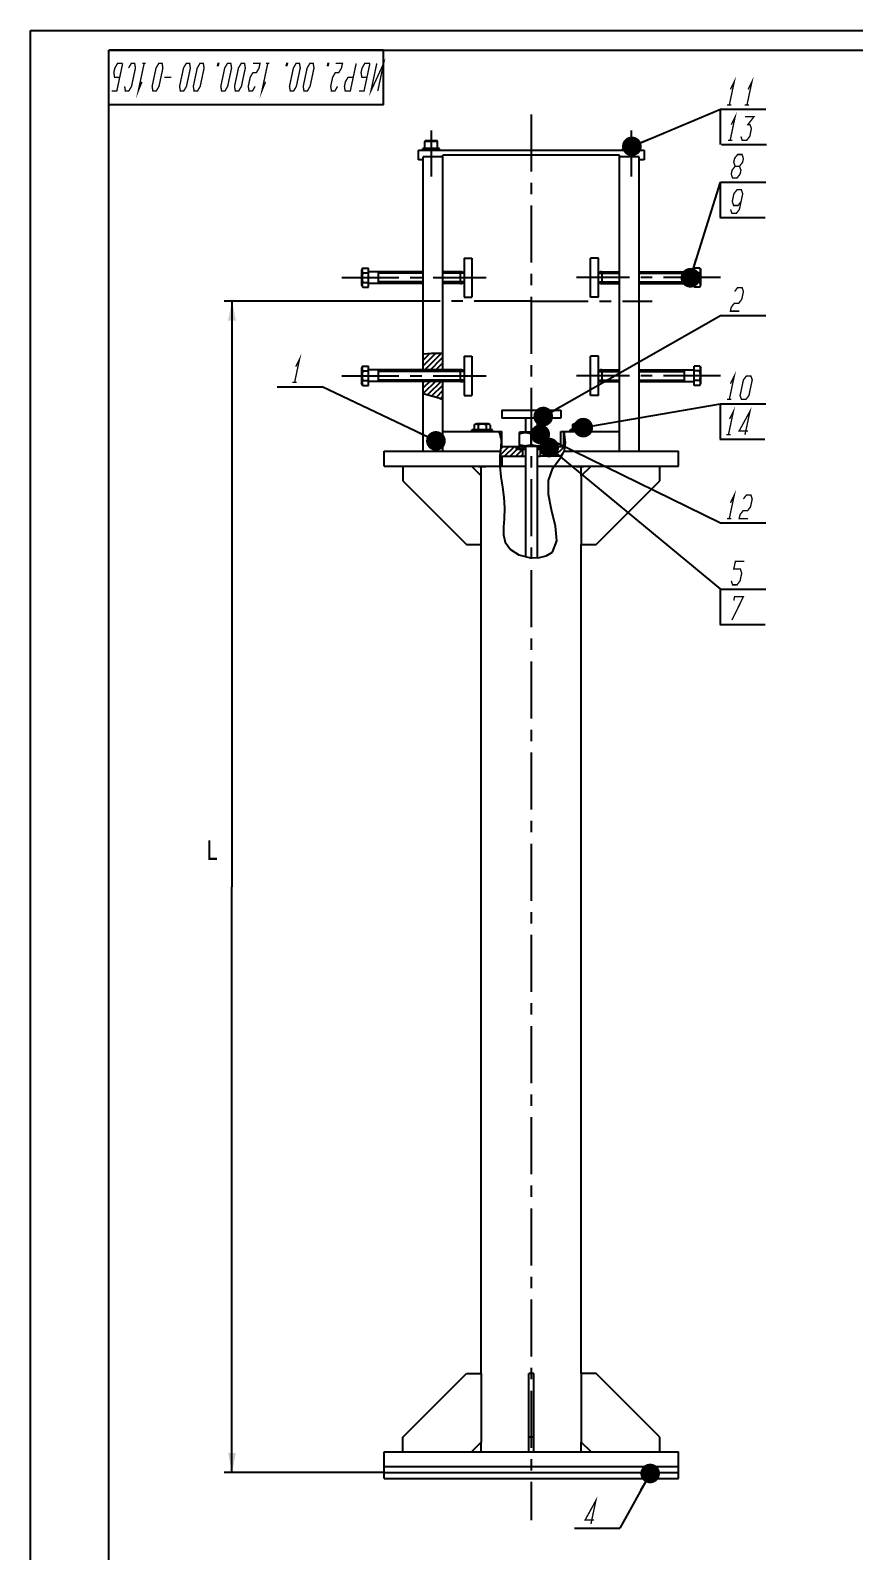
# Model space of a CAD drawing. Header units: millimetres. Extents: x 0 to 420, y 0 to 594.
# Drawn here: x 0 to 210, y 206.4 to 594 of the extents above; entities that cross this region are included whole.
import ezdxf

# ---------------------------------------------------------------- set-up
doc = ezdxf.new("R2010")
doc.units = ezdxf.units.MM
doc.header["$LTSCALE"] = 38.72
doc.linetypes.add('CENTER', pattern=[0.6, 0.375, -0.075, 0.075, -0.075])
doc.layers.get('0').update_dxf_attribs({"linetype": 'CONTINUOUS'})
for name, color, linetype in [('ALL_AXIS', 7, 'CONTINUOUS'), ('ALL_CHAMFER', 7, 'CONTINUOUS'), ('ALL_DIMENSIONS', 7, 'CONTINUOUS')]:
    doc.layers.add(name, color=color, linetype=linetype)
doc.styles.get("Standard").update_dxf_attribs({"font": 'txt', "width": 0.75})
doc.dimstyles.new('DIMSTYLE_2', dxfattribs={"dimtxt": 4, "dimasz": 5, "dimexe": 0.18, "dimexo": 0.0625, "dimgap": 0.09, "dimtad": 1, "dimdec": 5, "dimlfac": 4, "dimdsep": 46, "dimtxsty": 'Standard', "dimblk": '_FILLED', "dimblk1": '_FILLED', "dimblk2": '_FILLED', "dimcen": 0.09, "dimadec": 0, "dimazin": 0, "dimtp": 1.2, "dimtm": 1.2, "dimtfac": 1, "dimtdec": 5, "dimtofl": 0, "dimtmove": 0, "dimatfit": 3, "dimldrblk": '_FILLED', "dimfxl": 1, "dimtolj": 1, "dimarcsym": 0})
doc.dimstyles.get("Standard").update_dxf_attribs({"dimtxt": 4, "dimasz": 5, "dimexe": 0.18, "dimexo": 0.0625, "dimgap": 0.09, "dimtad": 1, "dimdec": 5, "dimdsep": 46, "dimtxsty": 'Standard', "dimblk": '_FILLED', "dimblk1": '_FILLED', "dimblk2": '_FILLED', "dimcen": 0.09, "dimadec": 0, "dimazin": 0, "dimtol": 1, "dimtp": 4e-05, "dimtm": 4e-05, "dimtfac": 1, "dimtdec": 5, "dimtofl": 0, "dimtmove": 0, "dimatfit": 3, "dimldrblk": '_FILLED', "dimfxl": 1, "dimtolj": 1, "dimarcsym": 0})

# ---------------------------------------------------------------- blocks, each defined once
blk = doc.blocks.new('_FILLED')
at = {"color": 0, "linetype": 'ByBlock'}
blk.add_solid([(0, 0), (-1, 0.2), (-1, -0.2)], dxfattribs=at)
blk = doc.blocks.new('*D4')
at = {"layer": 'ALL_DIMENSIONS', "color": 2, "linetype": 'Continuous'}
for p, q in [((97.52, 525), (49.36, 525)), ((51.36, 525), (51.36, 375.75)), ((51.36, 226.5), (51.36, 375.75)), ((90.11, 226.5), (49.36, 226.5))]:
    blk.add_line(p, q, dxfattribs=at)
at = {"layer": 'ALL_DIMENSIONS', "color": 2, "linetype": 'Continuous', "xscale": 5, "yscale": 5, "zscale": 5}
for p, rotation in [((51.36, 525), 90), ((51.36, 226.5), 270)]:
    blk.add_blockref('_FILLED', p, dxfattribs=dict(at, rotation=rotation))
blk = doc.blocks.new('LINIA2_BL0', base_point=(175.86, 569.4))
at = {"color": 2, "linetype": 'Continuous'}
blk.add_line((175.86, 564.9), (175.86, 573.9), dxfattribs=at)
blk = doc.blocks.new('LINIA2_BL1', base_point=(175.86, 494.36))
at = {"color": 2, "linetype": 'Continuous'}
blk.add_line((175.86, 489.86), (175.86, 498.86), dxfattribs=at)
blk = doc.blocks.new('LINIA2_BL2', base_point=(175.86, 550.79))
at = {"color": 2, "linetype": 'Continuous'}
blk.add_line((175.86, 546.29), (175.86, 555.29), dxfattribs=at)
blk = doc.blocks.new('LINIA2_BL3', base_point=(175.86, 447.13))
at = {"color": 2, "linetype": 'Continuous'}
blk.add_line((175.86, 442.63), (175.86, 451.63), dxfattribs=at)
blk = doc.blocks.new('BALLOON2001_BL4', base_point=(181.63, 472.07))
at = {"color": 2, "linetype": 'Continuous'}
blk.add_line((175.86, 468.52), (187.39, 468.52), dxfattribs=at)
at = {"color": 2, "linetype": 'Continuous', "const_width": 0.35}
for points in [[(178.37, 473.61), (179.36, 475.61), (178.08, 469.61)], [(181.68, 474.61), (182.45, 475.61), (183.58, 475.61), (183.93, 474.61), (183.5, 472.61), (182.73, 471.61), (181.6, 471.61), (180.83, 470.61), (180.61, 469.61), (182.86, 469.61)], [(177.52, 469.61), (178.64, 469.61)]]:
    blk.add_lwpolyline(points, dxfattribs=at)
blk = doc.blocks.new('BALLOON2001_BL5', base_point=(144.38, 215.85))
at = {"color": 2, "linetype": 'Continuous'}
blk.add_line((138.62, 212.3), (150.15, 212.3), dxfattribs=at)
at = {"color": 2, "linetype": 'Continuous', "const_width": 0.35}
blk.add_lwpolyline([(142.81, 213.39), (144.08, 219.39), (141.33, 214.39), (143.58, 214.39)], dxfattribs=at)
blk = doc.blocks.new('BALLOON2001_BL6', base_point=(68.6, 506.75))
at = {"color": 2, "linetype": 'Continuous'}
blk.add_line((62.84, 503.2), (74.36, 503.2), dxfattribs=at)
at = {"color": 2, "linetype": 'Continuous', "const_width": 0.35}
for points in [[(67.6, 508.29), (68.58, 510.29), (67.31, 504.29)], [(66.75, 504.29), (67.87, 504.29)]]:
    blk.add_lwpolyline(points, dxfattribs=at)
blk = doc.blocks.new('BALLOON2001_BL7', base_point=(181.63, 524.92))
at = {"color": 2, "linetype": 'Continuous'}
blk.add_line((175.86, 521.37), (187.39, 521.37), dxfattribs=at)
at = {"color": 2, "linetype": 'Continuous', "const_width": 0.35}
blk.add_lwpolyline([(179.43, 527.46), (180.2, 528.46), (181.33, 528.46), (181.68, 527.46), (181.25, 525.46), (180.48, 524.46), (179.35, 524.46), (178.58, 523.46), (178.36, 522.46), (180.61, 522.46)], dxfattribs=at)
blk = doc.blocks.new('BALLOON2001_BL8', base_point=(181.63, 502.4))
at = {"color": 2, "linetype": 'Continuous'}
blk.add_line((175.86, 498.86), (187.39, 498.86), dxfattribs=at)
at = {"color": 2, "linetype": 'Continuous', "const_width": 0.35}
for points in [[(178.37, 503.95), (179.36, 505.95), (178.08, 499.95)], [(181.18, 499.95), (180.83, 500.95), (181.68, 504.95), (182.45, 505.95), (183.58, 505.95), (183.93, 504.95), (183.08, 500.95), (182.3, 499.95), (181.18, 499.95)], [(177.52, 499.95), (178.64, 499.95)]]:
    blk.add_lwpolyline(points, dxfattribs=at)
blk = doc.blocks.new('BALLOON2001_BL9', base_point=(181.63, 577.45))
at = {"color": 2, "linetype": 'Continuous'}
blk.add_line((175.86, 573.9), (187.39, 573.9), dxfattribs=at)
at = {"color": 2, "linetype": 'Continuous', "const_width": 0.35}
for points in [[(178.37, 578.99), (179.36, 580.99), (178.08, 574.99)], [(182.87, 578.99), (183.86, 580.99), (182.58, 574.99)], [(177.52, 574.99), (178.64, 574.99)], [(182.02, 574.99), (183.14, 574.99)]]:
    blk.add_lwpolyline(points, dxfattribs=at)
blk = doc.blocks.new('BALLOON2001_BL10', base_point=(181.63, 455.17))
at = {"color": 2, "linetype": 'Continuous'}
blk.add_line((175.86, 451.63), (187.39, 451.63), dxfattribs=at)
at = {"color": 2, "linetype": 'Continuous', "const_width": 0.35}
blk.add_lwpolyline([(178.58, 453.72), (178.93, 452.72), (180.05, 452.72), (180.83, 453.72), (181.25, 455.72), (180.9, 456.72), (179.21, 456.72), (179.64, 458.72), (181.89, 458.72)], dxfattribs=at)
blk = doc.blocks.new('BALLOON2001_BL11', base_point=(181.63, 558.83))
at = {"color": 2, "linetype": 'Continuous'}
blk.add_line((175.86, 555.29), (187.39, 555.29), dxfattribs=at)
at = {"color": 2, "linetype": 'Continuous', "const_width": 0.35}
for points in [[(180.69, 559.38), (181.46, 560.38), (181.68, 561.38), (181.33, 562.38), (180.2, 562.38), (179.43, 561.38), (179.21, 560.38), (179.56, 559.38)], [(178.93, 556.38), (180.05, 556.38), (180.83, 557.38), (181.04, 558.38), (180.69, 559.38), (179.56, 559.38), (178.79, 558.38), (178.58, 557.38), (178.93, 556.38)]]:
    blk.add_lwpolyline(points, dxfattribs=at)
blk = doc.blocks.new('BALLOON2001_BL14', base_point=(181.84, 568.45))
at = {"color": 2, "linetype": 'Continuous'}
blk.add_line((176.08, 564.9), (187.6, 564.9), dxfattribs=at)
at = {"color": 2, "linetype": 'Continuous', "const_width": 0.35}
for points in [[(178.58, 569.99), (179.57, 571.99), (178.29, 565.99)], [(182.1, 571.99), (184.35, 571.99), (182.8, 569.99), (183.36, 569.99), (183.71, 568.99), (183.29, 566.99), (182.51, 565.99), (181.39, 565.99), (181.04, 566.99)], [(177.73, 565.99), (178.86, 565.99)]]:
    blk.add_lwpolyline(points, dxfattribs=at)
blk = doc.blocks.new('BALLOON2001_BL15', base_point=(181.4, 493.4))
at = {"color": 2, "linetype": 'Continuous'}
blk.add_line((175.64, 489.86), (187.16, 489.86), dxfattribs=at)
at = {"color": 2, "linetype": 'Continuous', "const_width": 0.35}
for points in [[(178.14, 494.95), (179.13, 496.95), (177.86, 490.95)], [(182.07, 490.95), (183.35, 496.95), (180.6, 491.95), (182.85, 491.95)], [(177.29, 490.95), (178.42, 490.95)]]:
    blk.add_lwpolyline(points, dxfattribs=at)
blk = doc.blocks.new('BALLOON2001_BL16', base_point=(181.43, 446.17))
at = {"color": 2, "linetype": 'Continuous'}
blk.add_line((175.67, 442.63), (187.19, 442.63), dxfattribs=at)
at = {"color": 2, "linetype": 'Continuous', "const_width": 0.35}
blk.add_lwpolyline([(178.73, 443.72), (181.69, 449.72), (179.44, 449.72), (179.23, 448.72)], dxfattribs=at)
blk = doc.blocks.new('BALLOON2001_BL17', base_point=(181.45, 549.83))
at = {"color": 2, "linetype": 'Continuous'}
blk.add_line((175.69, 546.29), (187.21, 546.29), dxfattribs=at)
at = {"color": 2, "linetype": 'Continuous', "const_width": 0.35}
blk.add_lwpolyline([(178.4, 548.38), (178.75, 547.38), (179.88, 547.38), (180.65, 548.38), (181.5, 552.38), (181.15, 553.38), (180.03, 553.38), (179.25, 552.38), (178.83, 550.38), (179.18, 549.38), (180.3, 549.38), (181.08, 550.38)], dxfattribs=at)

msp = doc.modelspace()

# ---------------------------------------------------------------- linework, layer by layer
at = {"color": 7, "linetype": 'Continuous'}
for p, q in [((0, 0), (0, 594)), ((0, 594), (420, 594)), ((90, 589), (20, 589)), ((20, 575), (20, 589)), ((20, 5), (20, 589)), ((20, 589), (415, 589)), ((90, 575), (90, 589)), ((90, 575), (20, 575)), ((98.8644244, 561.0007628), (98.8644244, 563.5007628)), ((98.8644244, 563.5007628), (156.3644244, 563.5007628)), ((105.1144244, 507.5007628), (105.1144244, 562.2507628)), ((150.1144244, 562.2507628), (105.1144244, 562.2507628)), ((150.1144244, 486.7507628), (150.1144244, 562.2507628)), ((156.3644244, 563.5007628), (156.3644244, 561.0007628)), ((100.1144244, 561.0007628), (98.8644244, 561.0007628)), ((100.1144244, 507.5007628), (100.1144244, 561.7507628)), ((105.1144244, 561.7507628), (100.1144244, 561.7507628)), ((155.1144244, 561.7507628), (150.1144244, 561.7507628)), ((155.1144244, 486.7507628), (155.1144244, 561.7507628)), ((156.3644244, 561.0007628), (155.1144244, 561.0007628)), ((84.6769087, 533.4545015), (86.1144244, 533.4545015)), ((84.6769087, 532.2276322), (86.1144244, 532.2276322)), ((86.1144244, 528.5470242), (86.1144244, 533.4545015)), ((88.6144244, 532.5007628), (88.6144244, 529.5007628)), ((109.6144244, 529.5007628), (109.6144244, 532.5007628)), ((145.6144244, 532.5007628), (145.6144244, 529.5007628)), ((166.6144244, 532.5007628), (166.6144244, 529.5007628)), ((169.1144244, 528.5470242), (169.1144244, 533.4545015)), ((170.5519401, 533.4545015), (169.1144244, 533.4545015)), ((170.5519401, 532.2276322), (169.1144244, 532.2276322)), ((84.6769087, 529.7738935), (86.1144244, 529.7738935)), ((84.6769087, 528.5470242), (86.1144244, 528.5470242)), ((170.5519401, 529.7738935), (169.1144244, 529.7738935)), ((170.5519401, 528.5470242), (169.1144244, 528.5470242)), ((105.1144244, 511.690421), (102.2113535, 511.6602386)), ((84.6769087, 508.4545015), (86.1144244, 508.4545015)), ((86.1144244, 503.5470242), (86.1144244, 508.4545015)), ((102.2113535, 511.6602386), (100.1144244, 511.5299552)), ((169.1144244, 503.5470242), (169.1144244, 508.4545015)), ((170.5519401, 508.4545015), (169.1144244, 508.4545015)), ((84.6769087, 507.2276322), (86.1144244, 507.2276322)), ((84.6769087, 504.7738935), (86.1144244, 504.7738935)), ((88.6144244, 507.5007628), (88.6144244, 504.5007628)), ((100.1144244, 486.7507628), (100.1144244, 504.5007628)), ((105.1144244, 486.7507628), (105.1144244, 504.5007628)), ((109.6144244, 504.5007628), (109.6144244, 507.5007628)), ((145.6144244, 507.5007628), (145.6144244, 504.5007628)), ((166.6144244, 507.5007628), (166.6144244, 504.5007628)), ((170.5519401, 507.2276322), (169.1144244, 507.2276322)), ((170.5519401, 504.7738935), (169.1144244, 504.7738935)), ((84.6769087, 503.5470242), (86.1144244, 503.5470242)), ((100.1144244, 501.4621788), (104.0460538, 500.3744458)), ((104.0460538, 500.3744458), (105.1144244, 499.9870675)), ((170.5519401, 503.5470242), (169.1144244, 503.5470242)), ((120.1144244, 497.2007628), (135.1144244, 497.2007628)), ((113.0936985, 493.4934228), (113.0936985, 492.2507628)), ((114.1040614, 493.4934228), (114.1040614, 492.2507628)), ((116.1247874, 493.4934228), (116.1247874, 492.2507628)), ((117.1351504, 493.4934228), (117.1351504, 492.2507628)), ((126.1144244, 495.2007628), (126.1144244, 491.7007628)), ((129.1144244, 495.2007628), (129.1144244, 491.7007628)), ((138.0936985, 493.4934228), (138.0936985, 492.2507628)), ((139.1040614, 493.4934228), (139.1040614, 492.2507628)), ((141.1247874, 493.4934228), (141.1247874, 492.2507628)), ((142.1351504, 493.4934228), (142.1351504, 492.2507628)), ((105.1144244, 491.7507628), (120.1144244, 491.7507628)), ((119.2781497, 491.7507628), (119.4847188, 491.4517828)), ((119.3644244, 491.7507628), (119.3644244, 491.6258922)), ((119.4847188, 491.4517828), (119.9542401, 489.6316972)), ((119.9542401, 489.6316972), (119.8379492, 487.6663951)), ((120.1144244, 488.0007628), (120.1144244, 491.7507628)), ((124.6143999, 491.5275436), (124.9144244, 491.7007628)), ((124.6144244, 488.1739679), (124.6144244, 491.5275577)), ((124.9144452, 491.7007628), (130.3144037, 491.7007628)), ((127.6144244, 488.4419171), (127.6144244, 491.2596086)), ((130.6144489, 491.5275436), (130.3144244, 491.7007628)), ((130.6144244, 488.1739679), (130.6144244, 491.5275577)), ((135.1144244, 488.0007628), (135.1144244, 491.7507628)), ((135.1144244, 491.7507628), (150.1144244, 491.7507628)), ((135.8644244, 491.7507628), (135.8644244, 488.0007628)), ((136.0909344, 491.0914662), (136.0472831, 491.7507628)), ((136.3318762, 488.9394946), (136.0909344, 491.0914662)), ((136.1240647, 486.9647682), (136.3318762, 488.9394946)), ((90.1144244, 483.0007628), (90.1144244, 486.7507628)), ((90.1144244, 486.7507628), (119.7196426, 486.7507628)), ((119.5781982, 485.6560556), (119.5713427, 482.9183562)), ((119.5778094, 485.5007628), (126.1144244, 485.5007628)), ((119.8379492, 487.6663951), (119.5781982, 485.6560556)), ((119.8577344, 488.0007628), (124.9144244, 488.0007628)), ((120.1144244, 485.5007628), (120.1144244, 483.0007628)), ((123.8644244, 487.2507628), (123.8644244, 488.0007628)), ((123.8644244, 487.2507628), (126.1144244, 487.2507628)), ((125.3644244, 487.2507628), (125.3644244, 485.5007628)), ((126.1144244, 488.0007628), (126.1144244, 459.9310361)), ((129.1144244, 488.0007628), (129.1144244, 459.6227612)), ((129.1144244, 487.2507628), (131.3644244, 487.2507628)), ((129.1144244, 485.5007628), (129.8546837, 485.5007628)), ((129.8644244, 487.2507628), (129.8644244, 485.5007628)), ((135.3611627, 485.5007628), (129.8644244, 485.5007628)), ((130.3144244, 488.0007628), (136.2330882, 488.0007628)), ((131.3644244, 487.2507628), (131.3644244, 488.0007628)), ((134.2121003, 483.9709393), (135.3302987, 485.4415349)), ((135.1144244, 485.5007628), (135.1144244, 485.1576285)), ((135.3302987, 485.4415349), (136.1240647, 486.9647682)), ((136.0125452, 486.7507628), (165.1144244, 486.7507628)), ((165.1144244, 483.0007628), (165.1144244, 486.7507628)), ((90.1144244, 483.0007628), (126.1144244, 483.0007628)), ((94.8644244, 483.0007628), (94.8644244, 479.2507628)), ((112.3644244, 483.0007628), (114.8644244, 480.5007628)), ((115.9644244, 482.7507628), (114.2644244, 482.7507628)), ((119.5713427, 482.9183562), (119.901564, 480.250869)), ((129.1144244, 483.0007628), (165.1144244, 483.0007628)), ((131.9926728, 479.2671809), (133.1327216, 482.4777536)), ((133.1327216, 482.4777536), (134.2121003, 483.9709393)), ((140.9644244, 482.7507628), (139.2644244, 482.7507628)), ((140.3644244, 480.5007628), (142.8644244, 483.0007628)), ((160.3644244, 479.2507628), (160.3644244, 483.0007628)), ((94.8644244, 479.2507628), (111.1144244, 463.0007628)), ((114.8644244, 463.0007628), (114.8644244, 480.5007628)), ((119.901564, 480.250869), (120.326034, 477.6168211)), ((120.326034, 477.6168211), (120.636802, 474.9880899)), ((132.0071916, 475.7047594), (131.9926728, 479.2671809)), ((140.3644244, 480.5007628), (140.3644244, 463.0007628)), ((144.1144244, 463.0007628), (160.3644244, 479.2507628)), ((120.636802, 474.9880899), (120.7710676, 472.3202705)), ((132.7588037, 471.8210939), (132.0071916, 475.7047594)), ((120.6999519, 469.5775865), (120.5457491, 467.488617)), ((120.7710676, 472.3202705), (120.6999519, 469.5775865)), ((133.7569555, 467.7080936), (132.7588037, 471.8210939)), ((120.5457491, 467.488617), (120.5448728, 465.455384)), ((120.5448728, 465.455384), (120.9803903, 463.5949004)), ((134.1578712, 463.9184092), (133.7569555, 467.7080936)), ((111.1144244, 463.0007628), (114.8644244, 463.0007628)), ((120.9803903, 463.5949004), (122.3584953, 461.7274863)), ((122.3584953, 461.7274863), (124.4844779, 460.3847856)), ((133.0392421, 461.0709546), (134.1578712, 463.9184092)), ((140.3644244, 463.0007628), (144.1144244, 463.0007628)), ((124.4844779, 460.3847856), (127.0565559, 459.6687626)), ((127.0565559, 459.6687626), (129.347288, 459.6175558)), ((129.347288, 459.6175558), (131.4416727, 460.086729)), ((131.4416727, 460.086729), (133.0392421, 461.0709546)), ((94.8644244, 235.5007628), (111.1144244, 251.7507628)), ((111.1144244, 251.7507628), (114.8644244, 251.7507628)), ((114.8644244, 251.7507628), (114.8644244, 234.2507628)), ((128.2394244, 251.7507628), (126.9894244, 251.7507628)), ((126.9894244, 231.7507628), (126.9894244, 251.7507628)), ((128.2394244, 231.7507628), (128.2394244, 251.7507628)), ((144.1144244, 251.7507628), (140.3644244, 251.7507628)), ((140.3644244, 251.7507628), (140.3644244, 234.2507628)), ((160.3644244, 235.5007628), (144.1144244, 251.7507628)), ((94.8644244, 231.7507628), (94.8644244, 235.5007628)), ((112.3644244, 231.7507628), (114.8644244, 234.2507628)), ((128.2394244, 235.5007628), (126.9894244, 235.5007628)), ((142.8644244, 231.7507628), (140.3644244, 234.2507628)), ((160.3644244, 231.7507628), (160.3644244, 235.5007628)), ((90.1144244, 231.7507628), (165.1144244, 231.7507628)), ((90.1144244, 225.0007628), (90.1144244, 231.7507628)), ((165.1144244, 225.0007628), (165.1144244, 231.7507628)), ((90.1144244, 228.0007628), (165.1144244, 228.0007628)), ((90.1144244, 226.5007628), (165.1144244, 226.5007628)), ((90.1144244, 225.0007628), (165.1144244, 225.0007628))]:
    msp.add_line(p, q, dxfattribs=at)
at = {"color": 2, "linetype": 'Continuous'}
for p, q in [((100.1144244, 532.1007628), (88.6144244, 532.1007628)), ((110.4894244, 532.1007628), (105.1144244, 532.1007628)), ((144.7394244, 532.1007628), (150.1144244, 532.1007628)), ((155.1144244, 532.1007628), (166.6144244, 532.1007628)), ((100.1144244, 529.9007628), (88.6144244, 529.9007628)), ((110.4894244, 529.9007628), (105.1144244, 529.9007628)), ((144.7394244, 529.9007628), (150.1144244, 529.9007628)), ((155.1144244, 529.9007628), (166.6144244, 529.9007628)), ((100.3015023, 507.3136849), (104.6736559, 511.6858385)), ((100.1144244, 508.5408205), (103.2445847, 511.6709808)), ((100.1144244, 509.9550341), (101.7936785, 511.6342882)), ((100.1144244, 511.3692476), (100.2857783, 511.5406016)), ((101.5027939, 507.1007628), (105.1144244, 510.7123934)), ((102.9170074, 507.1007628), (105.1144244, 509.2981798)), ((104.331221, 507.1007628), (105.1144244, 507.8839663)), ((110.4894244, 507.1007628), (88.6144244, 507.1007628)), ((110.4894244, 504.9007628), (88.6144244, 504.9007628)), ((105.1144244, 507.5007628), (100.1144244, 507.5007628)), ((100.1144244, 504.2981798), (100.7170074, 504.9007628)), ((100.1144244, 502.8839663), (102.131221, 504.9007628)), ((100.1144244, 501.4697527), (103.5454345, 504.9007628)), ((105.1144244, 504.5007628), (100.1144244, 504.5007628)), ((101.2162348, 501.1573496), (104.9596481, 504.9007628)), ((144.7394244, 507.1007628), (150.1144244, 507.1007628)), ((144.7394244, 504.9007628), (150.1144244, 504.9007628)), ((155.1144244, 507.1007628), (166.6144244, 507.1007628)), ((155.1144244, 504.9007628), (166.6144244, 504.9007628)), ((102.3239778, 500.850879), (105.1144244, 503.6413256)), ((103.4317209, 500.5444085), (105.1144244, 502.227112)), ((104.5083491, 500.2068231), (105.1144244, 500.8128985)), ((119.5741785, 484.0508145), (120.1144244, 484.5910604)), ((119.5777288, 485.4685783), (119.6099133, 485.5007628)), ((119.5795401, 485.6664413), (121.9138617, 488.0007628)), ((119.7893801, 487.2904948), (120.4996481, 488.0007628)), ((120.8280752, 485.5007628), (123.3280752, 488.0007628)), ((122.2422888, 485.5007628), (123.9922888, 487.2507628)), ((123.6565023, 485.5007628), (125.3644244, 487.2086849)), ((124.3444998, 487.2507628), (123.8644244, 487.7308382)), ((125.0516066, 487.2507628), (124.3016066, 488.0007628)), ((125.7587134, 487.2507628), (125.0087134, 488.0007628)), ((125.0707159, 485.5007628), (125.3644244, 485.7944713)), ((126.1144244, 487.6021586), (125.7158202, 488.0007628)), ((129.2942473, 487.2507628), (129.1144244, 487.4305857)), ((130.0013541, 487.2507628), (129.2513541, 488.0007628)), ((129.8644244, 486.0518306), (131.0633566, 487.2507628)), ((130.7084608, 487.2507628), (129.9584608, 488.0007628)), ((131.3644244, 487.301906), (130.6655676, 488.0007628)), ((130.7275702, 485.5007628), (133.2275702, 488.0007628)), ((131.3644244, 487.5518306), (131.8133566, 488.0007628)), ((132.1417837, 485.5007628), (134.6417837, 488.0007628)), ((133.5559973, 485.5007628), (136.0559973, 488.0007628)), ((134.9702108, 485.5007628), (135.7865749, 486.3171268)), ((135.1144244, 485.4489248), (135.1662625, 485.5007628)), ((119.9383404, 483.0007628), (120.1144244, 483.1768468))]:
    msp.add_line(p, q, dxfattribs=at)
at = {"color": 2, "linetype": 'Continuous', "const_width": 0.35}
for points in [[(23.4999951, 585.5782109), (22.0121055, 578.5781719), (20.6996035, 578.5781719)], [(23.4999951, 585.5782109), (22.1875039, 585.5782109), (21.5020127, 584.4115234), (21.25404, 583.2448789), (21.4435537, 582.0781914), (22.7560557, 582.0781914)], [(24.0100879, 579.7448594), (24.1996016, 578.5781719), (25.0746064, 578.5781719), (25.7600869, 579.7448594), (26.7520205, 584.4115234), (26.5624961, 585.5782109), (25.687502, 585.5782109), (25.0020215, 584.4115234)], [(28.4143203, 580.9115469), (27.4808564, 578.5781719), (28.9687461, 585.5782109)], [(29.4062539, 585.5782109), (28.531249, 585.5782109)], [(33.5625029, 585.5782109), (33.7520166, 584.4115234), (32.760083, 579.7448594), (32.0746025, 578.5781719), (31.1996084, 578.5781719), (31.010084, 579.7448594), (32.0020176, 584.4115234), (32.687498, 585.5782109), (33.5625029, 585.5782109)], [(40.5625098, 585.5782109), (40.7520234, 584.4115234), (39.7600898, 579.7448594), (39.0746094, 578.5781719), (38.1996045, 578.5781719), (38.0100908, 579.7448594), (39.0020137, 584.4115234), (39.6874941, 585.5782109), (40.5625098, 585.5782109)], [(44.0625078, 585.5782109), (44.2520215, 584.4115234), (43.2600879, 579.7448594), (42.5746074, 578.5781719), (41.6996133, 578.5781719), (41.5100781, 579.7448594), (42.5020117, 584.4115234), (43.1874922, 585.5782109), (44.0625078, 585.5782109)], [(47.7812598, 585.5782109), (47.9999922, 585.5782109), (47.8760059, 584.9948672), (47.657252, 584.9948672), (47.7812598, 585.5782109)], [(51.0625039, 585.5782109), (51.2520176, 584.4115234), (50.260084, 579.7448594), (49.5746035, 578.5781719), (48.6996094, 578.5781719), (48.5100957, 579.7448594), (49.5020078, 584.4115234), (50.1875098, 585.5782109), (51.0625039, 585.5782109)], [(54.562502, 585.5782109), (54.7520156, 584.4115234), (53.760082, 579.7448594), (53.0746016, 578.5781719), (52.1996074, 578.5781719), (52.0100938, 579.7448594), (53.0020273, 584.4115234), (53.6875078, 585.5782109), (54.562502, 585.5782109)], [(57.2600801, 579.7448594), (56.5745996, 578.5781719), (55.6996055, 578.5781719), (55.5100918, 579.7448594), (56.0060586, 582.0781914), (56.6915391, 583.2448789), (57.5665332, 583.2448789), (58.2520137, 584.4115234), (58.5000078, 585.5782109), (56.749998, 585.5782109)], [(59.9143242, 580.9115469), (58.9808496, 578.5781719), (60.46875, 585.5782109)], [(60.9062578, 585.5782109), (60.0312422, 585.5782109)], [(65.28125, 585.5782109), (65.5000039, 585.5782109), (65.3760176, 584.9948672), (65.1572637, 584.9948672), (65.28125, 585.5782109)], [(68.5624941, 585.5782109), (68.7520078, 584.4115234), (67.7600957, 579.7448594), (67.0745938, 578.5781719), (66.1995996, 578.5781719), (66.0100859, 579.7448594), (67.0020195, 584.4115234), (67.6875, 585.5782109), (68.5624941, 585.5782109)], [(72.0624922, 585.5782109), (72.2520273, 584.4115234), (71.2600937, 579.7448594), (70.5746133, 578.5781719), (69.6995977, 578.5781719), (69.510084, 579.7448594), (70.5020176, 584.4115234), (71.187498, 585.5782109), (72.0624922, 585.5782109)], [(75.7812441, 585.5782109), (75.999998, 585.5782109), (75.8760117, 584.9948672), (75.6572578, 584.9948672), (75.7812441, 585.5782109)], [(78.2600898, 579.7448594), (77.5746094, 578.5781719), (76.6995938, 578.5781719), (76.5100801, 579.7448594), (77.0060469, 582.0781914), (77.6915273, 583.2448789), (78.566543, 583.2448789), (79.2520234, 584.4115234), (79.4999961, 585.5782109), (77.7500078, 585.5782109)], [(82.9999941, 585.5782109), (81.5120938, 578.5781719), (80.1996133, 578.5781719), (80.0100781, 579.7448594), (80.2580723, 580.9115469), (80.9435527, 582.0781914), (82.2560547, 582.0781914)], [(86.4999922, 585.5782109), (85.0121133, 578.5781719), (83.6996113, 578.5781719)], [(86.4999922, 585.5782109), (85.1874902, 585.5782109), (84.5020098, 584.4115234), (84.2540371, 583.2448789), (84.4435508, 582.0781914), (85.7560527, 582.0781914)], [(88.5121113, 578.5781719), (89.9999902, 585.5782109), (86.7621016, 578.5781719), (88.250002, 585.5782109)], [(35.8810537, 582.0781914), (34.1310547, 582.0781914)]]:
    msp.add_lwpolyline(points, dxfattribs=at)
at = {"color": 7, "linetype": 'Continuous'}
for points in [[(84.6769087, 533.4545015), (84.6270618, 533.3630406), (84.5847613, 533.2733368), (84.5500001, 533.1856928), (84.5227998, 533.0992003), (84.5031019, 533.0130661), (84.4911405, 532.9272473), (84.4871577, 532.8414373), (84.491071, 532.7556342), (84.5029545, 532.6698497), (84.5225812, 532.5837366), (84.5497105, 532.497239), (84.5844575, 532.4094956), (84.6268612, 532.3195167), (84.6769087, 532.2276322)], [(84.6769087, 532.2276322), (84.6269597, 532.0442654), (84.5846135, 531.8646232), (84.5498782, 531.6893619), (84.5227293, 531.516512), (84.5030621, 531.3443431), (84.4911251, 531.1727938), (84.4871578, 531.0012225), (84.4910829, 530.8296399), (84.5029801, 530.6580643), (84.522618, 530.4858312), (84.5497554, 530.3128563), (84.5845017, 530.1374171), (84.6268898, 529.957544), (84.6769087, 529.7738935)], [(170.5519401, 532.2276322), (170.6017803, 532.3190801), (170.644076, 532.4087705), (170.6788328, 532.4963833), (170.7060341, 532.5828787), (170.7257528, 532.6691064), (170.737726, 532.7550766), (170.7416874, 532.8410923), (170.7377198, 532.9271246), (170.7257292, 533.0131484), (170.7059796, 533.0994548), (170.6787044, 533.1860838), (170.6439016, 533.2737637), (170.6016563, 533.363329), (170.5519401, 533.4545015)], [(170.5519401, 529.7738935), (170.6018891, 529.9572602), (170.6442353, 530.1369025), (170.6789706, 530.3121637), (170.7061195, 530.4850136), (170.7257867, 530.6571826), (170.7377237, 530.8287319), (170.741691, 531.0003031), (170.7377659, 531.1718857), (170.7258687, 531.3434614), (170.7062308, 531.5156945), (170.6790935, 531.6886694), (170.6443472, 531.8641085), (170.6019591, 532.0439817), (170.5519401, 532.2276322)], [(84.6769087, 529.7738935), (84.6270685, 529.6824456), (84.5847728, 529.5927552), (84.550016, 529.5051423), (84.5228147, 529.418647), (84.503096, 529.3324193), (84.4911228, 529.2464491), (84.4871614, 529.1604333), (84.4911291, 529.0744011), (84.5031197, 528.9883773), (84.5228692, 528.9020709), (84.5501444, 528.8154419), (84.5849472, 528.727762), (84.6271925, 528.6381967), (84.6769087, 528.5470242)], [(170.5519401, 528.5470242), (170.601787, 528.6384851), (170.6440875, 528.7281889), (170.6788487, 528.8158329), (170.706049, 528.9023254), (170.7257469, 528.9884596), (170.7377083, 529.0742784), (170.7416912, 529.1600884), (170.7377778, 529.2458915), (170.7258944, 529.331676), (170.7062677, 529.417789), (170.6791383, 529.5042867), (170.6443913, 529.5920301), (170.6019876, 529.682009), (170.5519401, 529.7738935)], [(84.6769087, 508.4545015), (84.6270618, 508.3630406), (84.5847613, 508.2733368), (84.5500001, 508.1856928), (84.5227998, 508.0992003), (84.5031019, 508.0130661), (84.4911405, 507.9272473), (84.4871577, 507.8414373), (84.491071, 507.7556342), (84.5029545, 507.6698497), (84.5225812, 507.5837366), (84.5497105, 507.497239), (84.5844575, 507.4094956), (84.6268612, 507.3195167), (84.6769087, 507.2276322)], [(170.5519401, 507.2276322), (170.6017803, 507.3190801), (170.644076, 507.4087705), (170.6788328, 507.4963833), (170.7060341, 507.5828787), (170.7257528, 507.6691064), (170.737726, 507.7550766), (170.7416874, 507.8410923), (170.7377198, 507.9271246), (170.7257292, 508.0131484), (170.7059796, 508.0994548), (170.6787044, 508.1860838), (170.6439016, 508.2737637), (170.6016563, 508.363329), (170.5519401, 508.4545015)], [(84.6769087, 507.2276322), (84.6269597, 507.0442654), (84.5846135, 506.8646232), (84.5498782, 506.6893619), (84.5227293, 506.516512), (84.5030621, 506.3443431), (84.4911251, 506.1727938), (84.4871578, 506.0012225), (84.4910829, 505.8296399), (84.5029801, 505.6580643), (84.522618, 505.4858312), (84.5497554, 505.3128563), (84.5845017, 505.1374171), (84.6268898, 504.957544), (84.6769087, 504.7738935)], [(84.6769087, 504.7738935), (84.6270685, 504.6824456), (84.5847728, 504.5927552), (84.550016, 504.5051423), (84.5228147, 504.418647), (84.503096, 504.3324193), (84.4911228, 504.2464491), (84.4871614, 504.1604333), (84.4911291, 504.0744011), (84.5031197, 503.9883773), (84.5228692, 503.9020709), (84.5501444, 503.8154419), (84.5849472, 503.727762), (84.6271925, 503.6381967), (84.6769087, 503.5470242)], [(170.5519401, 504.7738935), (170.6018891, 504.9572602), (170.6442353, 505.1369025), (170.6789706, 505.3121637), (170.7061195, 505.4850136), (170.7257867, 505.6571826), (170.7377237, 505.8287319), (170.741691, 506.0003031), (170.7377659, 506.1718857), (170.7258687, 506.3434614), (170.7062308, 506.5156945), (170.6790935, 506.6886694), (170.6443472, 506.8641085), (170.6019591, 507.0439817), (170.5519401, 507.2276322)], [(170.5519401, 503.5470242), (170.601787, 503.6384851), (170.6440875, 503.7281889), (170.6788487, 503.8158329), (170.706049, 503.9023254), (170.7257469, 503.9884596), (170.7377083, 504.0742784), (170.7416912, 504.1600884), (170.7377778, 504.2458915), (170.7258944, 504.331676), (170.7062677, 504.417789), (170.6791383, 504.5042867), (170.6443913, 504.5920301), (170.6019876, 504.682009), (170.5519401, 504.7738935)], [(114.1040614, 493.4934228), (114.0376303, 493.5298598), (113.9725889, 493.5614337), (113.9091713, 493.5881083), (113.8466759, 493.6099925), (113.7844958, 493.6272432), (113.7225807, 493.6396799), (113.6606686, 493.6471889), (113.5987884, 493.6497265), (113.536893, 493.6471719), (113.4749486, 493.6396426), (113.4129937, 493.6271781), (113.3507641, 493.6098918), (113.2881738, 493.5879409), (113.2247278, 493.5612326), (113.1598373, 493.5297216), (113.0936985, 493.4934228)], [(116.1247874, 493.4934228), (115.973352, 493.5346526), (115.8252292, 493.5695631), (115.6810359, 493.5981286), (115.5389212, 493.6204265), (115.3972236, 493.6366036), (115.2559922, 493.6464259), (115.1147056, 493.6496861), (114.973413, 493.6464518), (114.8321716, 493.6366547), (114.6904368, 493.6204958), (114.5482277, 493.5982014), (114.4039096, 493.5696261), (114.2556506, 493.5346912), (114.1040614, 493.4934228)], [(117.1351504, 493.4934228), (117.0689993, 493.5297255), (117.0041202, 493.561233), (116.9407176, 493.5879261), (116.8781775, 493.6098625), (116.815978, 493.6271482), (116.7540476, 493.6396187), (116.6921293, 493.6471579), (116.6302572, 493.6497265), (116.5683966, 493.6472067), (116.5064982, 493.639717), (116.4445917, 493.627301), (116.3824052, 493.6100655), (116.3198765, 493.5881846), (116.2564069, 493.5615004), (116.1912998, 493.5299007), (116.1247874, 493.4934228)], [(139.1040614, 493.4934228), (139.0376303, 493.5298598), (138.9725889, 493.5614337), (138.9091713, 493.5881083), (138.8466759, 493.6099925), (138.7844958, 493.6272432), (138.7225807, 493.6396799), (138.6606686, 493.6471889), (138.5987884, 493.6497265), (138.536893, 493.6471719), (138.4749486, 493.6396426), (138.4129937, 493.6271781), (138.3507641, 493.6098918), (138.2881738, 493.5879409), (138.2247278, 493.5612326), (138.1598373, 493.5297216), (138.0936985, 493.4934228)], [(141.1247874, 493.4934228), (140.973352, 493.5346526), (140.8252292, 493.5695631), (140.6810359, 493.5981286), (140.5389212, 493.6204265), (140.3972236, 493.6366036), (140.2559922, 493.6464259), (140.1147056, 493.6496861), (139.973413, 493.6464518), (139.8321716, 493.6366547), (139.6904368, 493.6204958), (139.5482277, 493.5982014), (139.4039096, 493.5696261), (139.2556506, 493.5346912), (139.1040614, 493.4934228)], [(142.1351504, 493.4934228), (142.0689993, 493.5297255), (142.0041202, 493.561233), (141.9407176, 493.5879261), (141.8781775, 493.6098625), (141.815978, 493.6271482), (141.7540476, 493.6396187), (141.6921293, 493.6471579), (141.6302572, 493.6497265), (141.5683966, 493.6472067), (141.5064982, 493.639717), (141.4445917, 493.627301), (141.3824052, 493.6100655), (141.3198765, 493.5881846), (141.2564069, 493.5615004), (141.1912998, 493.5299007), (141.1247874, 493.4934228)], [(124.6144244, 491.2596086), (124.7722687, 491.3101243), (124.9273206, 491.3553192), (125.0792177, 491.3951485), (125.2290474, 491.4297461), (125.3776702, 491.4592716), (125.5254045, 491.4836025), (125.6728381, 491.5027111), (125.820023, 491.5164732), (125.967225, 491.5247622), (126.1143909, 491.5275577), (126.2615462, 491.5247653), (126.4087213, 491.516481), (126.555864, 491.5027278), (126.7032478, 491.4836315), (126.8509355, 491.4593156), (126.9995078, 491.4298092), (127.1492434, 491.3952473), (127.3011106, 491.3554349), (127.4563037, 491.3102032), (127.6144244, 491.2596086)], [(124.6144244, 488.4419171), (124.8115001, 488.3795013), (125.0045309, 488.3253966), (125.1928396, 488.2796586), (125.3784576, 488.2421205), (125.5631375, 488.212532), (125.7470383, 488.1911992), (125.9309424, 488.1783206), (126.1147319, 488.1739679), (126.2985141, 488.1783491), (126.4823964, 488.1912539), (126.6662663, 488.2126094), (126.8508908, 488.2422112), (127.0364075, 488.2797465), (127.2245914, 488.3254682), (127.4174914, 488.3795437), (127.6144244, 488.4419171)], [(127.6144244, 491.2596086), (127.7724987, 491.3101903), (127.9276757, 491.3554176), (128.0795646, 491.3952366), (128.2293377, 491.4298085), (128.3779426, 491.4593209), (128.525663, 491.4836406), (128.6730783, 491.5027381), (128.8202492, 491.5164901), (128.9674477, 491.5247706), (129.1146184, 491.5275577), (129.2617888, 491.5247558), (129.4089821, 491.5164614), (129.5561413, 491.5026966), (129.703535, 491.4835891), (129.8512187, 491.4592641), (129.9997742, 491.4297519), (130.1494824, 491.3951881), (130.301301, 491.3553821), (130.4564131, 491.3101708), (130.6144244, 491.2596086)], [(127.6144244, 488.4419171), (127.8115001, 488.3795013), (128.0045309, 488.3253966), (128.1928396, 488.2796586), (128.3784576, 488.2421205), (128.5631375, 488.212532), (128.7470383, 488.1911992), (128.9309424, 488.1783206), (129.1147319, 488.1739679), (129.2985141, 488.1783491), (129.4823964, 488.1912539), (129.6662663, 488.2126094), (129.8508908, 488.2422112), (130.0364075, 488.2797465), (130.2245914, 488.3254682), (130.4174914, 488.3795437), (130.6144244, 488.4419171)]]:
    msp.add_lwpolyline(points, dxfattribs=at)
for centre, start, end in [((109.6144244, 531.0007628), 54.268759272, 90), ((145.6144244, 531.0007628), 90, 125.731240728), ((109.6144244, 531.0007628), 270, 305.731240728), ((145.6144244, 531.0007628), 234.268759272, 270), ((109.6144244, 506.0007628), 54.268759272, 90), ((109.6144244, 506.0007628), 270, 305.731240728), ((145.6144244, 506.0007628), 90, 125.731240728), ((145.6144244, 506.0007628), 234.268759272, 270)]:
    msp.add_arc(centre, 1.5, start, end, dxfattribs=at)
at = {"layer": 'ALL_AXIS', "color": 7, "linetype": 'CENTER'}
for p, q in [((127.6144244, 572.6009266), (127.6144244, 214.390213)), ((102.1144244, 568.5007628), (102.1144244, 556.7507628)), ((153.1144244, 568.5007628), (153.1144244, 556.7507628)), ((79.3644244, 531.0007628), (116.1144244, 531.0007628)), ((175.8644244, 531.0007628), (139.1144244, 531.0007628)), ((127.6144244, 525.0007628), (97.0801883, 525.0007628)), ((127.6144244, 525.0007628), (158.4260914, 525.0007628)), ((79.3644244, 506.0007628), (116.1144244, 506.0007628)), ((175.8644244, 506.0007628), (139.1144244, 506.0007628))]:
    msp.add_line(p, q, dxfattribs=at)
at = {"layer": 'ALL_AXIS', "color": 7, "linetype": 'Continuous'}
for p, q in [((99.9894244, 563.5007628), (99.9894244, 563.9007628)), ((104.2394244, 563.9007628), (99.9894244, 563.9007628)), ((100.4894244, 563.9007628), (100.4894244, 565.7007628)), ((103.7394244, 565.7007628), (100.4894244, 565.7007628)), ((103.5394244, 565.9007628), (100.6894244, 565.9007628)), ((103.7394244, 563.9007628), (103.7394244, 565.7007628)), ((104.2394244, 563.5007628), (104.2394244, 563.9007628)), ((150.9894244, 563.5007628), (150.9894244, 563.9007628)), ((155.2394244, 563.9007628), (150.9894244, 563.9007628)), ((151.4894244, 563.9007628), (151.4894244, 565.7007628)), ((154.7394244, 565.7007628), (151.4894244, 565.7007628)), ((154.5394244, 565.9007628), (151.6894244, 565.9007628)), ((154.7394244, 563.9007628), (154.7394244, 565.7007628)), ((155.2394244, 563.5007628), (155.2394244, 563.9007628)), ((110.4894244, 536.0007628), (110.4894244, 526.0007628)), ((110.4894244, 536.0007628), (112.4894244, 536.0007628)), ((112.4894244, 536.0007628), (112.4894244, 526.0007628)), ((142.7394244, 526.0007628), (142.7394244, 536.0007628)), ((144.7394244, 536.0007628), (142.7394244, 536.0007628)), ((144.7394244, 526.0007628), (144.7394244, 536.0007628)), ((84.6769087, 533.4545015), (84.3644244, 532.9132628)), ((84.3644244, 532.9132628), (84.3644244, 529.0882628)), ((100.1144244, 532.5007628), (86.1144244, 532.5007628)), ((109.6144244, 532.5007628), (105.1144244, 532.5007628)), ((145.6144244, 532.5007628), (150.1144244, 532.5007628)), ((155.1144244, 532.5007628), (169.1144244, 532.5007628)), ((170.5519401, 533.4545015), (170.8644244, 532.9132628)), ((170.8644244, 529.0882628), (170.8644244, 532.9132628)), ((84.6769087, 528.5470242), (84.3644244, 529.0882628)), ((100.1144244, 529.5007628), (86.1144244, 529.5007628)), ((109.6144244, 529.5007628), (105.1144244, 529.5007628)), ((145.6144244, 529.5007628), (150.1144244, 529.5007628)), ((155.1144244, 529.5007628), (169.1144244, 529.5007628)), ((170.5519401, 528.5470242), (170.8644244, 529.0882628)), ((110.4894244, 526.0007628), (112.4894244, 526.0007628)), ((144.7394244, 526.0007628), (142.7394244, 526.0007628)), ((84.6769087, 508.4545015), (84.3644244, 507.9132628)), ((84.3644244, 507.9132628), (84.3644244, 504.0882628)), ((110.4894244, 511.0007628), (110.4894244, 501.0007628)), ((110.4894244, 511.0007628), (112.4894244, 511.0007628)), ((112.4894244, 511.0007628), (112.4894244, 501.0007628)), ((142.7394244, 501.0007628), (142.7394244, 511.0007628)), ((144.7394244, 511.0007628), (142.7394244, 511.0007628)), ((144.7394244, 501.0007628), (144.7394244, 511.0007628)), ((170.5519401, 508.4545015), (170.8644244, 507.9132628)), ((170.8644244, 504.0882628), (170.8644244, 507.9132628)), ((84.6769087, 503.5470242), (84.3644244, 504.0882628)), ((109.6144244, 507.5007628), (86.1144244, 507.5007628)), ((109.6144244, 504.5007628), (86.1144244, 504.5007628)), ((145.6144244, 507.5007628), (150.1144244, 507.5007628)), ((145.6144244, 504.5007628), (150.1144244, 504.5007628)), ((155.1144244, 507.5007628), (169.1144244, 507.5007628)), ((155.1144244, 504.5007628), (169.1144244, 504.5007628)), ((170.5519401, 503.5470242), (170.8644244, 504.0882628)), ((110.4894244, 501.0007628), (112.4894244, 501.0007628)), ((144.7394244, 501.0007628), (142.7394244, 501.0007628)), ((120.1144244, 497.2007628), (120.1144244, 495.2007628)), ((135.1144244, 497.2007628), (135.1144244, 495.2007628)), ((113.0936985, 493.4934228), (113.5394244, 493.7507628)), ((116.6894244, 493.7507628), (113.5394244, 493.7507628)), ((117.1351504, 493.4934228), (116.6894244, 493.7507628)), ((135.1144244, 495.2007628), (120.1144244, 495.2007628)), ((138.0936985, 493.4934228), (138.5394244, 493.7507628)), ((141.6894244, 493.7507628), (138.5394244, 493.7507628)), ((142.1351504, 493.4934228), (141.6894244, 493.7507628)), ((112.4894244, 491.7507628), (112.4894244, 492.2507628)), ((117.7394244, 492.2507628), (112.4894244, 492.2507628)), ((117.7394244, 491.7507628), (117.7394244, 492.2507628)), ((137.4894244, 491.7507628), (137.4894244, 492.2507628)), ((142.7394244, 492.2507628), (137.4894244, 492.2507628)), ((142.7394244, 491.7507628), (142.7394244, 492.2507628)), ((124.9144244, 488.0007628), (124.6144244, 488.1739679)), ((130.3144244, 488.0007628), (124.9144244, 488.0007628)), ((130.3144244, 488.0007628), (130.6144244, 488.1739679)), ((114.8644244, 480.5007628), (114.8644244, 482.7507628)), ((140.3644244, 480.5007628), (140.3644244, 482.7507628)), ((114.8644244, 251.7507628), (114.8644244, 463.0007628)), ((140.3644244, 251.7507628), (140.3644244, 463.0007628)), ((114.8644244, 231.7507628), (114.8644244, 234.2507628)), ((140.3644244, 231.7507628), (140.3644244, 234.2507628))]:
    msp.add_line(p, q, dxfattribs=at)
for centre, start, end in [((100.6894244, 565.7007628), 90, 180), ((103.5394244, 565.7007628), 0, 90), ((151.6894244, 565.7007628), 90, 180), ((154.5394244, 565.7007628), 0, 90)]:
    msp.add_arc(centre, 0.2, start, end, dxfattribs=at)
at = {"layer": 'ALL_CHAMFER', "color": 7, "linetype": 'Continuous'}
for p, q in [((114.2644244, 482.7507628), (114.0144244, 483.0007628)), ((115.9644244, 482.7507628), (114.2644244, 482.7507628)), ((115.9644244, 482.7507628), (116.2144244, 483.0007628)), ((139.2644244, 482.7507628), (139.0144244, 483.0007628)), ((140.9644244, 482.7507628), (139.2644244, 482.7507628)), ((140.9644244, 482.7507628), (141.2144244, 483.0007628))]:
    msp.add_line(p, q, dxfattribs=at)

# ---------------------------------------------------------------- block references
at = {"color": 2, "linetype": 'Continuous'}
for name, p in [('BALLOON2001_BL9', (181.6264441, 577.4456002)), ('LINIA2_BL0', (175.8644244, 569.4007628)), ('BALLOON2001_BL14', (181.8385072, 568.4455904)), ('BALLOON2001_BL11', (181.6264441, 558.8345172)), ('LINIA2_BL2', (175.8644244, 550.7896945)), ('BALLOON2001_BL17', (181.4507931, 549.8345289)), ('BALLOON2001_BL7', (181.6264441, 524.9187233)), ('BALLOON2001_BL6', (68.6024047, 506.7479693)), ('BALLOON2001_BL8', (181.6264441, 502.4034819)), ('BALLOON2001_BL15', (181.39984, 493.4034936)), ('LINIA2_BL1', (175.8644244, 494.3586551)), ('BALLOON2001_BL4', (181.6264441, 472.0690535)), ('BALLOON2001_BL10', (181.6264441, 455.1712842)), ('BALLOON2001_BL16', (181.4319756, 446.1712745)), ('LINIA2_BL3', (175.8644244, 447.1264552)), ('BALLOON2001_BL5', (144.3840892, 215.8455933))]:
    msp.add_blockref(name, p, dxfattribs=at)

# ---------------------------------------------------------------- texts
at = {"insert": (44.9378805, 387.6136883), "char_height": 5, "width": 5.769546506, "attachment_point": 1}
msp.add_mtext('\\pi-15,l15;L', dxfattribs=at)

# ---------------------------------------------------------------- dimensions: what is measured, and where the dimension line sits
at = {"layer": 'ALL_DIMENSIONS', "color": 2, "linetype": 'Continuous'}
dim = msp.add_linear_dim(base=(51.3644244, 525.0007628), p1=(90.1144244, 226.5007628), p2=(97.5206555, 525.0007628), angle=90, dimstyle='DIMSTYLE_2', dxfattribs=at)
dim.commit()
dim.dimension.update_dxf_attribs({"geometry": '*D4', "text_midpoint": (50.3644244, 369.7507628), "dimtype": 160})

# ---------------------------------------------------------------- leaders
at = {"color": 2, "linetype": 'Continuous'}
for points in [[(153.2509687, 564.4553258), (175.8644244, 573.9007628)], [(168.1693454, 530.9648475), (175.8644244, 555.2896945)], [(130.6727799, 495.6041405), (175.8644244, 521.3738997)], [(103.3225847, 489.3969008), (74.3644244, 503.2031457)], [(140.8633248, 492.7770846), (175.8644244, 498.8586551)], [(129.8961047, 491.0604509), (175.8644244, 468.5242319)], [(132.1930658, 487.7072092), (175.8644244, 451.6264552)], [(157.9149442, 226.2589201), (150.146109, 212.3007628)]]:
    msp.add_leader(points, dimstyle='Standard', override={"dimtad": 0, "dimldrblk": 'DOT'}, dxfattribs=at)

doc.saveas('drawing.dxf')
